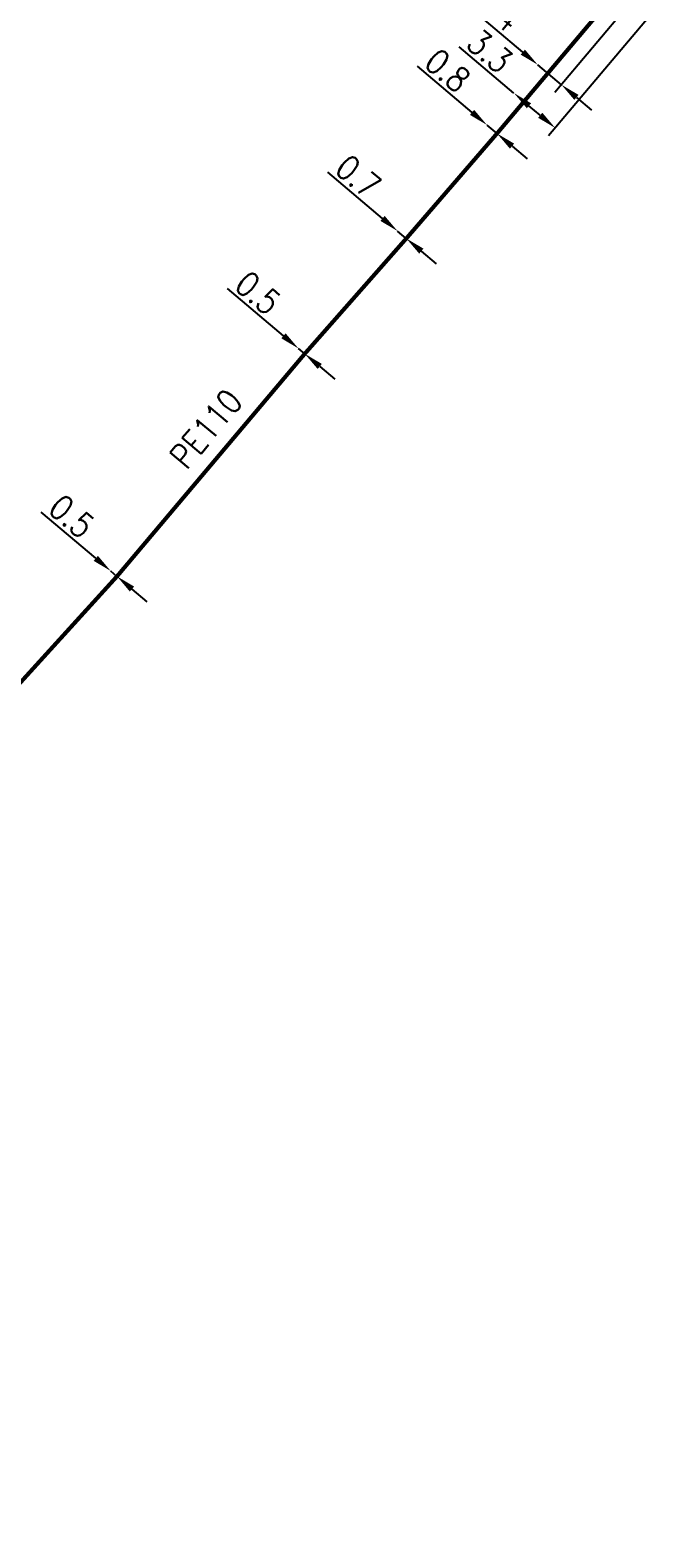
# Model space of a CAD drawing. Header units: millimetres. Extents: x 149999 to 151007, y 125999 to 127005.
# Drawn here: x 150736.1 to 150774.3, y 126502 to 126593.9 of the extents above; entities that cross this region are included whole.
import ezdxf

# ---------------------------------------------------------------- set-up
doc = ezdxf.new("R2010")
doc.units = ezdxf.units.MM
doc.header["$PDMODE"] = 34
doc.linetypes.add('L_100_PE', pattern=[14, 10, -1.5, 1, -1.5])
doc.layers.get('DEFPOINTS').update_dxf_attribs({"linetype": 'CONTINUOUS'})
doc.layers.add('L_140', color=3, linetype='CONTINUOUS')
doc.layers.add('L_340', color=7, linetype='CONTINUOUS')
doc.styles.get("Standard").update_dxf_attribs({"font": 'romans.shx', "width": 0.85})
doc.dimstyles.get("Standard").update_dxf_attribs({"dimtxt": 1.5, "dimasz": 1.2, "dimexe": 0.625, "dimexo": 0.625, "dimgap": 0.25, "dimtad": 1, "dimdec": 1, "dimzin": 0, "dimdsep": 46, "dimtxsty": 'Standard', "dimcen": -0.5, "dimadec": 0, "dimazin": 0, "dimtfac": 1, "dimtdec": 1, "dimtmove": 0, "dimatfit": 3, "dimfxl": 0, "dimtolj": 1, "dimtzin": 0, "dimarcsym": 0})

# ---------------------------------------------------------------- blocks, each defined once
blk = doc.blocks.new('*D340')
at = {"layer": 'DEFPOINTS', "color": 0, "linetype": 'Continuous', "transparency": 16777216}
for p in [(150774.278, 126595.137), (150765.661, 126590.042), (150765.661, 126590.042)]:
    blk.add_point(p, dxfattribs=at)
at = {"layer": 'L_140', "color": 0, "linetype": 'Continuous', "lineweight": -2, "transparency": 16777216}
for p, q in [((150773.875, 126594.659), (150767.78, 126587.436)), ((150765.661, 126590.042), (150762.32, 126592.862)), ((150767.266, 126588.688), (150766.578, 126589.268))]:
    blk.add_line(p, q, dxfattribs=at)
at = {"layer": 'L_140', "color": 0, "linetype": 'Continuous', "transparency": 16777216}
for points in [[(150766.707, 126589.421), (150766.449, 126589.116), (150765.661, 126590.042)], [(150767.395, 126588.841), (150767.137, 126588.535), (150768.183, 126587.914)]]:
    blk.add_solid(points, dxfattribs=at)
at = {"layer": 'L_140', "color": 0, "linetype": 'Continuous', "transparency": 16777216, "insert": (150764.177, 126592.603), "char_height": 1.5, "attachment_point": 5, "rotation": 319.83994}
blk.add_mtext('\\A1;3.3', dxfattribs=at)
blk = doc.blocks.new('*D341')
at = {"layer": 'DEFPOINTS', "color": 0, "linetype": 'Continuous', "transparency": 16777216}
for p in [(150752.49, 126574.435), (150752.49, 126574.435), (150752.872, 126574.113)]:
    blk.add_point(p, dxfattribs=at)
at = {"layer": 'L_140', "color": 0, "linetype": 'Continuous', "lineweight": -2, "transparency": 16777216}
for p, q in [((150751.573, 126575.209), (150748.156, 126578.093)), ((150752.872, 126574.113), (150752.49, 126574.435)), ((150753.79, 126573.339), (150754.707, 126572.565))]:
    blk.add_line(p, q, dxfattribs=at)
at = {"layer": 'L_140', "color": 0, "linetype": 'Continuous', "transparency": 16777216}
for points in [[(150751.702, 126575.362), (150751.444, 126575.056), (150752.49, 126574.435)], [(150753.918, 126573.492), (150753.661, 126573.186), (150752.872, 126574.113)]]:
    blk.add_solid(points, dxfattribs=at)
at = {"layer": 'L_140', "color": 0, "linetype": 'Continuous', "transparency": 16777216, "insert": (150750.013, 126577.835), "char_height": 1.5, "attachment_point": 5, "rotation": 319.83994}
blk.add_mtext('\\A1;0.5', dxfattribs=at)
blk = doc.blocks.new('*D342')
at = {"layer": 'DEFPOINTS', "color": 0, "linetype": 'Continuous', "transparency": 16777216}
for p in [(150764.014, 126588.091), (150764.014, 126588.091), (150764.625, 126587.575)]:
    blk.add_point(p, dxfattribs=at)
at = {"layer": 'L_140', "color": 0, "linetype": 'Continuous', "lineweight": -2, "transparency": 16777216}
for p, q in [((150763.097, 126588.865), (150759.756, 126591.684)), ((150764.625, 126587.575), (150764.014, 126588.091)), ((150765.543, 126586.801), (150766.46, 126586.027))]:
    blk.add_line(p, q, dxfattribs=at)
at = {"layer": 'L_140', "color": 0, "linetype": 'Continuous', "transparency": 16777216}
for points in [[(150763.226, 126589.018), (150762.968, 126588.712), (150764.014, 126588.091)], [(150765.672, 126586.954), (150765.414, 126586.648), (150764.625, 126587.575)]]:
    blk.add_solid(points, dxfattribs=at)
at = {"layer": 'L_140', "color": 0, "linetype": 'Continuous', "transparency": 16777216, "insert": (150761.613, 126591.426), "char_height": 1.5, "attachment_point": 5, "rotation": 319.83994}
blk.add_mtext('\\A1;0.8', dxfattribs=at)
blk = doc.blocks.new('*D626')
at = {"layer": 'DEFPOINTS', "color": 0, "linetype": 'Continuous', "transparency": 16777216}
for p in [(150773.172, 126596.015), (150767.119, 126591.771), (150767.119, 126591.771)]:
    blk.add_point(p, dxfattribs=at)
at = {"layer": 'L_340', "color": 0, "linetype": 'Continuous', "lineweight": -2, "transparency": 16777216}
for p, q in [((150766.202, 126592.545), (150762.815, 126595.403)), ((150772.769, 126595.537), (150768.159, 126590.075)), ((150768.563, 126590.553), (150767.119, 126591.771)), ((150769.48, 126589.779), (150770.397, 126589.005))]:
    blk.add_line(p, q, dxfattribs=at)
at = {"layer": 'L_340', "color": 0, "linetype": 'Continuous', "transparency": 16777216}
for points in [[(150766.331, 126592.698), (150766.073, 126592.392), (150767.119, 126591.771)], [(150769.609, 126589.932), (150769.351, 126589.626), (150768.563, 126590.553)]]:
    blk.add_solid(points, dxfattribs=at)
at = {"layer": 'L_340', "color": 0, "linetype": 'Continuous', "transparency": 16777216, "insert": (150764.695, 126595.125), "char_height": 1.5, "attachment_point": 5, "rotation": 319.83994}
blk.add_mtext('\\A1;2.4', dxfattribs=at)
blk = doc.blocks.new('*D628')
at = {"layer": 'DEFPOINTS', "color": 0, "linetype": 'Continuous', "transparency": 16777216}
for p in [(150741.015, 126560.837), (150741.015, 126560.837), (150741.396, 126560.513)]:
    blk.add_point(p, dxfattribs=at)
at = {"layer": 'L_140', "color": 0, "linetype": 'Continuous', "lineweight": -2, "transparency": 16777216}
for p, q in [((150740.1, 126561.614), (150736.768, 126564.443)), ((150741.396, 126560.513), (150741.015, 126560.837)), ((150742.311, 126559.737), (150743.226, 126558.96))]:
    blk.add_line(p, q, dxfattribs=at)
at = {"layer": 'L_140', "color": 0, "linetype": 'Continuous', "transparency": 16777216}
for points in [[(150740.23, 126561.766), (150739.971, 126561.461), (150741.015, 126560.837)], [(150742.44, 126559.889), (150742.181, 126559.584), (150741.396, 126560.513)]]:
    blk.add_solid(points, dxfattribs=at)
at = {"layer": 'L_140', "color": 0, "linetype": 'Continuous', "transparency": 16777216, "insert": (150738.624, 126564.179), "char_height": 1.5, "attachment_point": 5, "rotation": 319.66427}
blk.add_mtext('\\A1;0.5', dxfattribs=at)
blk = doc.blocks.new('*D635')
at = {"layer": 'DEFPOINTS', "color": 0, "linetype": 'Continuous', "transparency": 16777216}
for p in [(150758.546, 126581.611), (150758.546, 126581.611), (150759.081, 126581.16)]:
    blk.add_point(p, dxfattribs=at)
at = {"layer": 'L_140', "color": 0, "linetype": 'Continuous', "lineweight": -2, "transparency": 16777216}
for p, q in [((150757.629, 126582.385), (150754.288, 126585.204)), ((150759.081, 126581.16), (150758.546, 126581.611)), ((150759.998, 126580.386), (150760.915, 126579.612))]:
    blk.add_line(p, q, dxfattribs=at)
at = {"layer": 'L_140', "color": 0, "linetype": 'Continuous', "transparency": 16777216}
for points in [[(150757.758, 126582.538), (150757.5, 126582.232), (150758.546, 126581.611)], [(150760.127, 126580.539), (150759.869, 126580.233), (150759.081, 126581.16)]]:
    blk.add_solid(points, dxfattribs=at)
at = {"layer": 'L_140', "color": 0, "linetype": 'Continuous', "transparency": 16777216, "insert": (150756.145, 126584.946), "char_height": 1.5, "attachment_point": 5, "rotation": 319.83994}
blk.add_mtext('\\A1;0.7', dxfattribs=at)

msp = doc.modelspace()

# ---------------------------------------------------------------- linework, layer by layer
at = {"layer": 'L_140', "linetype": 'L_100_PE', "flags": 128}
msp.add_lwpolyline([(150773.172, 126596.015, 0.25, 0.25, 0), (150772.703, 126596.388, 0.25, 0.25, 0), (150772.322, 126596.69, 0.25, 0.25, 0), (150764.625, 126587.575, 0.25, 0.25, 0), (150759.081, 126581.16, 0.25, 0.25, 0), (150752.872, 126574.113, 0.25, 0.25, 0), (150752.872, 126574.113, 0.25, 0.25, 0), (150752.872, 126574.113, 0.25, 0.25, 0), (150752.872, 126574.113, 0.25, 0.25, 0), (150741.396, 126560.513, 0.25, 0.25, 0), (150733.648, 126551.997, 0.25, 0.25, 0), (150722.304, 126540.199, 0.25, 0.25, 0), (150708.916, 126526.245, 0.25, 0.25, 0), (150705.533, 126523.265, 0.25, 0.25, 0), (150705.272, 126522.68, 0.25, 0.25, 0), (150705.272, 126522.68, 0.25, 0.25, 0), (150685.511, 126500.024, 0.25, 0.25, 0), (150674.548, 126487.863, 0.25, 0.25, 0), (150669.778, 126482.511, 0.25, 0.25, 0), (150665.202, 126477.246, 0.25, 0.25, 0), (150662.177, 126473.492, 0.25, 0.25, 0), (150659.836, 126470.241, 0.25, 0.25, 0), (150659.836, 126470.241, 0.25, 0.25, 0), (150654.084, 126451.33, 0.25, 0.25, 0), (150651.381, 126438.703, 0.25, 0.25, 0), (150649.297, 126428.569, 0.25, 0.25, 0), (150646.196, 126416.887, 0.25, 0.25, 0), (150646.543, 126416.397, 0.25, 0.25, 0), (150646.269, 126415.195, 0.25, 0.25, 0), (150645.673, 126414.943, 0.25, 0.25, 0), (150641.547, 126399.545, 0.25, 0.25, 0), (150649.602, 126398.118, 0, 0, 0)], format="xyseb", dxfattribs=at)

# ---------------------------------------------------------------- texts
at = {"layer": 'L_140', "linetype": 'Continuous', "insert": (150749.171, 126571.14), "char_height": 1.5, "attachment_point": 9, "rotation": 49.94761}
msp.add_mtext('PE110', dxfattribs=at)

# ---------------------------------------------------------------- dimensions: what is measured, and where the dimension line sits
at = {"layer": 'L_140', "linetype": 'Continuous'}
for base, p1, p2, angle, picture, middle in [((150765.661, 126590.042), (150774.278, 126595.137), (150765.661, 126590.042), 319.83994, '*D340', (150763.532, 126591.839)), ((150764.014, 126588.091), (150764.625, 126587.575), (150764.014, 126588.091), 319.83994, '*D342', (150760.968, 126590.662)), ((150752.49, 126574.435), (150752.872, 126574.113), (150752.49, 126574.435), 319.83994, '*D341', (150749.368, 126577.07)), ((150741.015, 126560.837), (150741.396, 126560.513), (150741.015, 126560.837), 319.66427, '*D628', (150737.977, 126563.417))]:
    dim = msp.add_linear_dim(base=base, p1=p1, p2=p2, angle=angle, dimstyle='Standard', dxfattribs=at)
    dim.commit()
    dim.dimension.update_dxf_attribs({"geometry": picture, "text_midpoint": middle, "dimtype": 160})
dim = msp.add_linear_dim(base=(150758.546, 126581.611), p1=(150759.081, 126581.16), p2=(150758.546, 126581.611), angle=319.83994, dimstyle='Standard', override={"dimscale": 1, "dimlfac": 1, "dimlunit": 2}, dxfattribs=at)
dim.commit()
dim.dimension.update_dxf_attribs({"geometry": '*D635', "text_midpoint": (150755.5, 126584.182), "dimtype": 160})
at = {"layer": 'L_340', "linetype": 'Continuous'}
dim = msp.add_linear_dim(base=(150767.119, 126591.771), p1=(150773.172, 126596.015), p2=(150767.119, 126591.771), angle=319.83994, text='2.4', dimstyle='Standard', dxfattribs=at)
dim.commit()
dim.dimension.update_dxf_attribs({"geometry": '*D626', "text_midpoint": (150764.05, 126594.361), "dimtype": 160})

doc.saveas('drawing.dxf')
